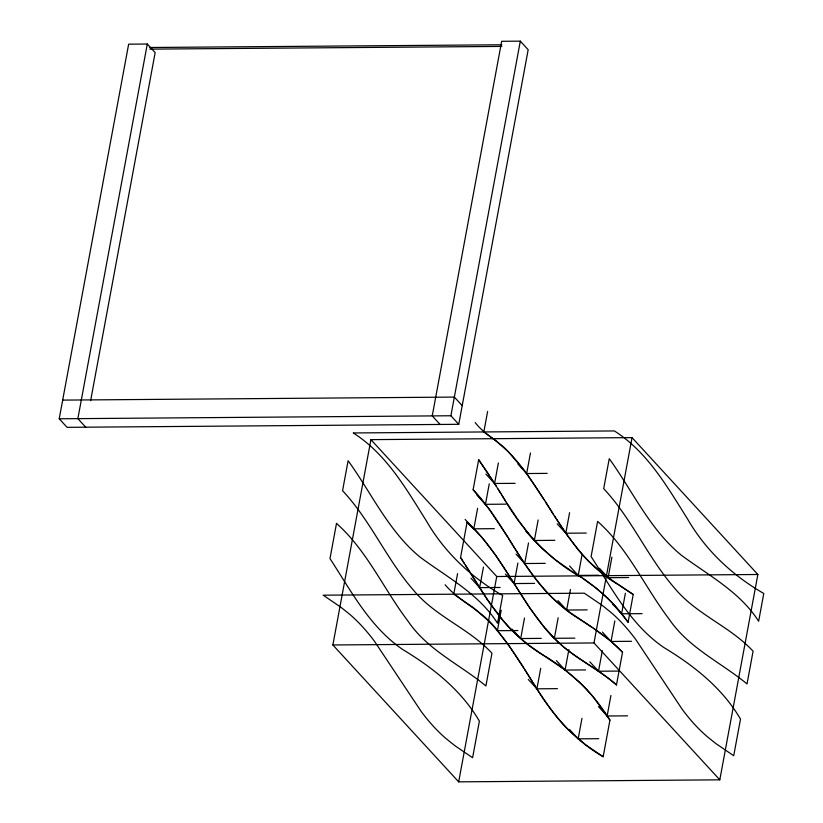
<?xml version="1.0" encoding="UTF-8"?>
<svg xmlns="http://www.w3.org/2000/svg" width="823" height="823" viewBox="0 0 823 823"><rect width="100%" height="100%" fill="white"/><g stroke="black" fill="none" stroke-linecap="round" stroke-linejoin="round"><path stroke-width="1.23" d="M440.099 424.452L432.24 415.903L501.67 41.294L520.321 41.15L528.181 49.709L458.75 424.308L67.075 427.332L59.215 418.784L128.645 44.175L147.296 44.03L155.156 52.579L90.633 400.698M147.296 44.03L77.866 418.64L85.726 427.188M332.873 644.975L370.926 439.636L632.043 437.62L757.86 574.495L719.806 779.834L458.678 781.85L332.873 644.975L593.99 642.958L719.806 779.834M458.75 424.308L450.891 415.759L520.321 41.15M457.567 573.652L453.761 594.185L473.657 607.899L488.667 621.118A377.438 157.882 89.6 0 1 496.958 630.151L509.036 645.746L523.644 667.803M470.211 572.685L460.541 557.572L467.063 522.399L475.54 530.485A381.522 159.59 89.6 0 1 483.811 539.693L495.837 555.515L510.425 577.725M507.925 537.347L489.407 509.447L473.122 489.685L478.677 459.707L489.469 475.509M487.627 411.418L483.821 431.952L495.899 440.789L506.618 450.202A383.415 160.382 89.6 0 1 509.776 453.36L526.123 472.793L544.682 500.487M494.325 528.675L473.801 528.829L477.607 508.295M505.98 504.16L485.457 504.324L489.263 483.79M515.085 483.338L494.572 483.492L498.378 462.958M500.158 587.457L479.644 587.622L483.451 567.088M458.678 781.85L496.742 576.511L370.926 439.636M517.924 630.541L497.401 630.706L501.207 610.172M547.172 473.379L526.658 473.544L530.465 453.01M534.59 583.404L514.077 583.558L517.883 563.025M545.227 563.364L524.704 563.529L528.51 542.995M554.856 540.32L534.343 540.485L538.149 519.951M541.236 638.381L520.712 638.535L524.518 618.001M557.428 688.656L536.915 688.82L540.721 668.286M586.305 533.057L565.792 533.211L569.598 512.678M574.865 638.144L554.342 638.298L558.148 617.764M587.159 609.884L566.646 610.038L570.452 589.505M598.743 575.246L578.23 575.4L582.036 554.867M585.595 669.922L565.082 670.076L568.888 649.542M593.99 642.958L632.043 437.62M598.691 738.694L578.168 738.848L581.974 718.314M628.628 577.54L608.104 577.705L611.911 557.161M619.04 671.074L598.516 671.229L602.323 650.695M631.539 641.302L611.026 641.467L614.832 620.933M642.094 613.629L621.581 613.783L625.387 593.249M627.64 715.845L607.127 716L610.933 695.466M533.273 683.121C550.721 712.481 573.209 739.548 603.156 756.728L609.946 720.115L594.083 698.079A379.403 158.705 89.6 0 0 585.873 688.573A381.79 159.703 89.6 0 0 580.626 683.203L565.555 670.334L545.628 656.795M511.381 579.258L529.755 607.899L543.736 626.673A382.314 159.919 89.6 0 0 546.801 630.284A378.282 158.232 89.6 0 0 555.134 639.142C573.147 657.556 597.323 667.926 616.468 684.942L622.527 652.217L609.771 640.284L593.321 628.165M582.622 578.281L595.821 587.807L607.611 598.156A378.251 158.222 89.6 0 1 611.808 602.415A379.115 158.582 89.6 0 1 616.983 608.146L628.083 622.25L633.226 594.494L605.522 575.843L589.381 562.027A378.148 158.181 89.6 0 1 581.048 553.128A383.096 160.248 89.6 0 1 577.983 549.497L566.965 534.94L554.311 515.805M149.858 47.497L501.845 44.781M149.848 49.133L501.824 46.417M62.671 400.112L454.347 397.087L462.217 405.646M59.215 418.784L450.891 415.759M496.742 576.511L757.86 574.495M571.501 571.018C593.486 584.227 613.341 601.16 628.083 622.25M618.783 585.009L633.226 594.494M544.517 656.075L527.955 644.574L515.044 633.515A380.895 159.323 89.6 0 1 507.709 625.964A380.576 159.189 89.6 0 1 502.575 620.048L487.607 599.864L465.386 565.082M570.39 570.288L554.939 559.517L542.018 548.457A380.02 158.962 89.6 0 1 533.654 539.775A381.049 159.395 89.6 0 1 529.549 535.001L518.521 520.527L506.824 502.956M603.156 756.728L585.451 744.671L568.261 729.806A377.438 157.882 89.6 0 1 559.959 720.773C536.154 692.544 520.764 658.369 496.958 630.151M617.672 584.279C570.545 556.708 551.091 503.131 518.058 462.526A378.919 158.5 89.6 0 0 509.776 453.36C499.684 441.344 484.665 435.038 475.18 422.549M592.21 627.435L567.829 611.036L552.737 598.28A379.588 158.777 89.6 0 1 544.384 589.566A381.738 159.683 89.6 0 1 540.279 584.772C518.181 557.922 503.357 525.948 481.373 499.016A384.65 160.897 89.6 0 0 477.278 494.212L473.122 489.685M581.511 577.54C547.418 558.611 521.124 528.973 501.999 495.323M616.468 684.942C602.95 672.967 586.984 664.243 572.386 653.729C528.551 622.62 511.793 568.436 475.54 530.485A383.384 160.372 89.6 0 0 467.063 522.399M622.527 652.217C609.905 638.699 594.288 628.71 578.867 618.721C547.851 599.926 527.317 569.249 508.892 538.88M518.006 464.131L526.658 473.544M599.463 568.292L608.104 577.705M557.14 523.809L565.792 533.211M612.929 604.37L621.581 613.783M485.92 474.089L494.572 483.492M569.578 565.987L578.23 575.4M525.691 531.072L534.343 540.485M476.805 494.911L485.457 504.324M602.374 632.054L611.026 641.467M516.062 554.116L524.704 563.529M557.994 600.625L566.646 610.038M465.149 519.426L473.801 528.829M589.865 661.826L598.516 671.229M505.425 574.145L514.077 583.558M545.7 628.895L554.342 638.298M556.43 660.663L565.082 670.076M598.475 706.597L607.127 716M470.993 578.209L479.644 587.622M512.06 629.132L520.712 638.535M497.401 630.706C483.759 611.047 460.242 602.549 445.109 584.783M528.263 679.407L536.915 688.82M569.526 729.445L578.168 738.848M478.677 459.707L496.228 486.115M609.946 720.115C593.321 692.915 569.825 670.591 542.295 654.614C513.593 637.352 493.039 610.141 475.982 581.892M460.541 557.572L464.419 563.57M490.436 477.011L505.857 501.433M553.344 514.282L545.649 502.02M524.611 669.325L532.306 681.598M498.152 489.191L501.042 493.79M471.178 574.217L475.025 580.359M336.504 523.407L329.982 558.58C351.164 591.099 369.949 627.219 402.879 649.614C433.052 667.844 461.333 690.219 479.387 721.123L472.597 757.736L454.893 745.679L446.2 738.735A385.997 161.462 89.6 0 1 421.304 711.638L374.496 641.292A385.997 161.462 89.6 0 0 349.6 614.205L340.907 607.261L323.202 595.194L584.32 593.188L602.025 605.244L610.717 612.189A385.997 161.462 89.6 0 1 635.613 639.276L682.421 709.621A385.997 161.462 89.6 0 0 707.317 736.719L716.01 743.663L733.715 755.72L740.505 719.107C722.45 688.203 694.17 665.828 663.996 647.598C631.066 625.213 612.281 589.083 591.099 556.574L597.621 521.391C628.268 548.632 644.779 587.118 669.243 619.297C688.728 648.03 721.02 662.464 747.027 683.934L753.086 651.219C730.176 626.437 696.711 614.627 674.942 588.558C647.845 557.685 631.858 518.706 603.691 488.677L609.246 458.699C632.692 491.125 649.656 529.179 681.146 555.062C708.418 575.328 739.805 591.706 758.641 621.242L763.785 593.486C732.635 575.565 705.836 550.618 687.771 519.344C667.381 486.938 647.557 452.022 614.39 430.943L353.262 432.96C386.44 454.029 406.264 488.955 426.643 521.36C444.718 552.634 471.517 577.571 502.668 595.502L497.524 623.248C478.688 593.712 447.301 577.345 420.028 557.078C388.538 531.185 371.574 493.142 348.119 460.715L342.563 490.693C370.731 520.722 386.728 559.702 413.815 590.564C435.593 616.643 469.059 628.453 491.969 653.225L485.909 685.95C459.903 664.48 427.61 650.047 408.126 621.314C383.662 589.134 367.151 550.649 336.504 523.407"/></g></svg>
